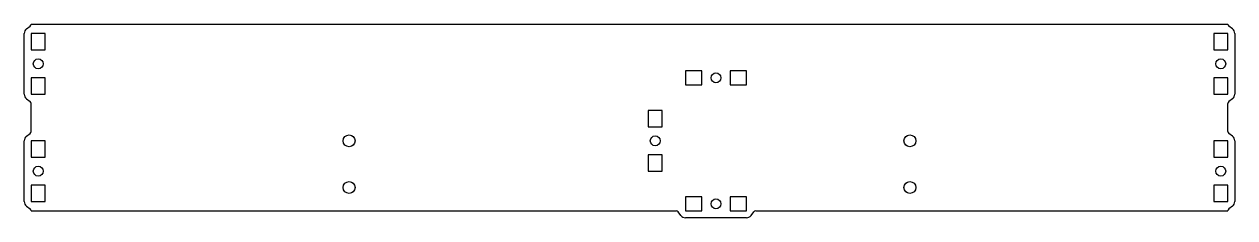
# Model space of a CAD drawing. Header units: millimetres. Extents: x -3 to 515, y -247 to -164.
import ezdxf

# ---------------------------------------------------------------- set-up
doc = ezdxf.new("R2010")
doc.units = ezdxf.units.MM

msp = doc.modelspace()

# ---------------------------------------------------------------- linework, layer by layer
at = {"color": 7, "linetype": 'Continuous', "lineweight": 25}
for p, q in [((-2, -166.46), (-0.4, -165.26)), ((0, -164.46), (512, -164.46)), ((514, -166.46), (512.4, -165.26)), ((-3, -194.46), (-3, -168.46)), ((6, -168.43), (0, -168.43)), ((0, -168.43), (0, -175.43)), ((6, -175.43), (6, -168.43)), ((512, -168.43), (506, -168.43)), ((506, -168.43), (506, -175.43)), ((512, -175.43), (512, -168.43)), ((515, -168.46), (515, -194.46)), ((0, -175.43), (6, -175.43)), ((506, -175.43), (512, -175.43)), ((286.97, -184.46), (279.97, -184.46)), ((279.97, -184.46), (279.97, -190.46)), ((286.97, -190.46), (286.97, -184.46)), ((299.03, -184.46), (299.03, -190.46)), ((306.03, -184.46), (299.03, -184.46)), ((306.03, -190.46), (306.03, -184.46)), ((6, -187.49), (0, -187.49)), ((0, -187.49), (0, -194.49)), ((6, -194.49), (6, -187.49)), ((279.97, -190.46), (286.97, -190.46)), ((299.03, -190.46), (306.03, -190.46)), ((512, -187.49), (506, -187.49)), ((506, -187.49), (506, -194.49)), ((512, -194.49), (512, -187.49)), ((-2, -196.46), (-0.4, -197.66)), ((0, -194.49), (6, -194.49)), ((506, -194.49), (512, -194.49)), ((514, -196.46), (512.4, -197.66)), ((0, -210.46), (0, -198.46)), ((270, -201.43), (264, -201.43)), ((264, -201.43), (264, -208.43)), ((270, -208.43), (270, -201.43)), ((512, -210.46), (512, -198.46)), ((-2, -212.46), (-0.4, -211.26)), ((264, -208.43), (270, -208.43)), ((514, -212.46), (512.4, -211.26)), ((-3, -240.46), (-3, -214.46)), ((6, -214.43), (0, -214.43)), ((0, -214.43), (0, -221.43)), ((6, -221.43), (6, -214.43)), ((512, -214.43), (506, -214.43)), ((506, -214.43), (506, -221.43)), ((512, -221.43), (512, -214.43)), ((515, -214.46), (515, -240.46)), ((0, -221.43), (6, -221.43)), ((270, -220.49), (264, -220.49)), ((264, -220.49), (264, -227.49)), ((270, -227.49), (270, -220.49)), ((506, -221.43), (512, -221.43)), ((264, -227.49), (270, -227.49)), ((6, -233.49), (0, -233.49)), ((0, -233.49), (0, -240.49)), ((6, -240.49), (6, -233.49)), ((512, -233.49), (506, -233.49)), ((506, -233.49), (506, -240.49)), ((512, -240.49), (512, -233.49)), ((-2, -242.46), (-0.4, -243.66)), ((0, -240.49), (6, -240.49)), ((286.97, -238.46), (279.97, -238.46)), ((279.97, -238.46), (279.97, -244.46)), ((286.97, -244.46), (286.97, -238.46)), ((299.03, -238.46), (299.03, -244.46)), ((306.03, -238.46), (299.03, -238.46)), ((306.03, -244.46), (306.03, -238.46)), ((506, -240.49), (512, -240.49)), ((514, -242.46), (512.4, -243.66)), ((0, -244.46), (276, -244.46)), ((278, -246.46), (276.8, -244.86)), ((279.97, -244.46), (286.97, -244.46)), ((306, -247.46), (280, -247.46)), ((299.03, -244.46), (306.03, -244.46)), ((308, -246.46), (309.2, -244.86)), ((310, -244.46), (512, -244.46))]:
    msp.add_line(p, q, dxfattribs=at)
for centre, radius in [((3, -181.46), 2.1), ((509, -181.46), 2.1), ((293, -187.46), 2.1), ((136, -214.46), 2.55), ((267, -214.46), 2.1), ((376, -214.46), 2.55), ((3, -227.46), 2.1), ((509, -227.46), 2.1), ((136, -234.46), 2.55), ((376, -234.46), 2.55), ((293, -241.46), 2.1)]:
    msp.add_circle(centre, radius, dxfattribs=at)
for centre, radius, start, end in [((-1, -164.46), 1, 306.8699, 360), ((513, -164.46), 1, 180, 233.1301), ((-0.5, -168.46), 2.5, 126.8699, 180), ((512.5, -168.46), 2.5, 0, 53.1301), ((-0.5, -194.46), 2.5, 180, 233.1301), ((512.5, -194.46), 2.5, 306.8699, 360), ((-1, -198.46), 1, 0, 53.1301), ((513, -198.46), 1, 126.8699, 180), ((-1, -210.46), 1, 306.8699, 0), ((513, -210.46), 1, 180, 233.1301), ((-0.5, -214.46), 2.5, 126.8699, 180), ((512.5, -214.46), 2.5, 0, 53.1301), ((-0.5, -240.46), 2.5, 180, 233.1301), ((512.5, -240.46), 2.5, 306.8699, 360), ((-1, -244.46), 1, 360, 53.1301), ((276, -245.46), 1, 36.8699, 90), ((280, -244.96), 2.5, 216.8699, 270), ((306, -244.96), 2.5, 270, 323.1301), ((310, -245.46), 1, 90, 143.1301), ((513, -244.46), 1, 126.8699, 180)]:
    msp.add_arc(centre, radius, start, end, dxfattribs=at)

doc.saveas('drawing.dxf')
